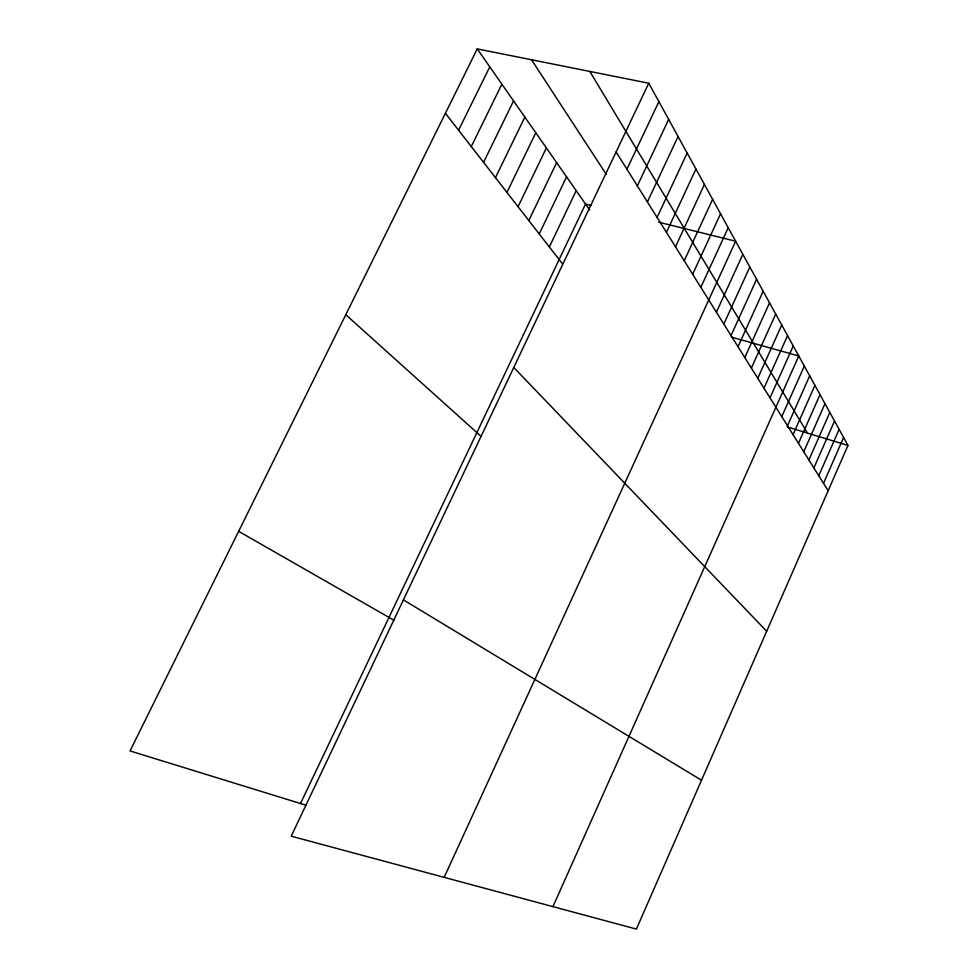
<?xml version="1.0" encoding="UTF-8"?>
<svg xmlns="http://www.w3.org/2000/svg" width="978" height="978" viewBox="0 0 978 978"><rect width="100%" height="100%" fill="white"/><g stroke="black" fill="none" stroke-linecap="round" stroke-linejoin="round"><path stroke-width="1.47" d="M823.513 483.34L843.598 437.508M648.756 83.216L847.963 445.442L636.397 929.1L291.212 836.178L648.756 83.216L477.252 48.9L130.037 750.945L306.138 805.261M813.879 467.961L834.527 421.017M818.757 475.748L839.124 429.366M803.745 451.763L824.98 403.669M808.879 459.966L829.821 412.459M793.048 434.684L814.918 385.369M798.464 443.34L820.016 394.635M781.764 416.652L804.307 366.053M787.486 425.785L809.686 375.845M770.016 397.863L793.244 345.943M552.949 906.63L798.769 355.992L731.324 337.068M757.767 378.29L781.728 325.002M763.977 388.217L787.559 335.625M744.796 357.569L769.527 302.825M751.373 368.083L775.713 314.072M731.031 335.576L756.593 279.305M738.011 346.738L763.158 291.236M723.83 324.073L749.833 266.994M444.183 877.352L735.652 241.224L658.659 222.153M716.397 312.202L742.852 254.317M700.823 287.324L728.219 227.715M692.656 274.256L720.554 213.754M675.48 246.811L704.429 184.439M684.209 260.759L712.62 199.341M666.434 232.373L695.945 169.023M657.082 217.422L687.167 153.057M647.399 201.933L678.084 136.529M637.35 185.893L668.659 119.402M626.935 169.243L658.891 101.639M300.503 803.525L585.541 204.035L591.274 205.453M549.343 246.957L576.201 190.661M528.805 220.539L556.641 162.629M539.233 233.95L566.568 176.859M518.047 206.7L546.384 147.947M506.934 192.397L535.797 132.776M495.455 177.629L524.868 117.115M483.572 162.36L513.56 100.917M471.298 146.553L501.873 84.169M458.584 130.208L489.782 66.846M787.107 426.873L847.963 445.442M238.656 531.335L393.987 620.272M403.413 599.881L701.507 780.236M345.784 314.72L481.237 436.518M513.768 367.483L766.679 631.262M445.418 113.277L562.594 264.011M477.252 48.9L589.661 209.94M531.543 59.756L606.238 174.304M616.116 151.957L828.146 490.748M589.795 71.418L807.51 433.095"/></g></svg>
